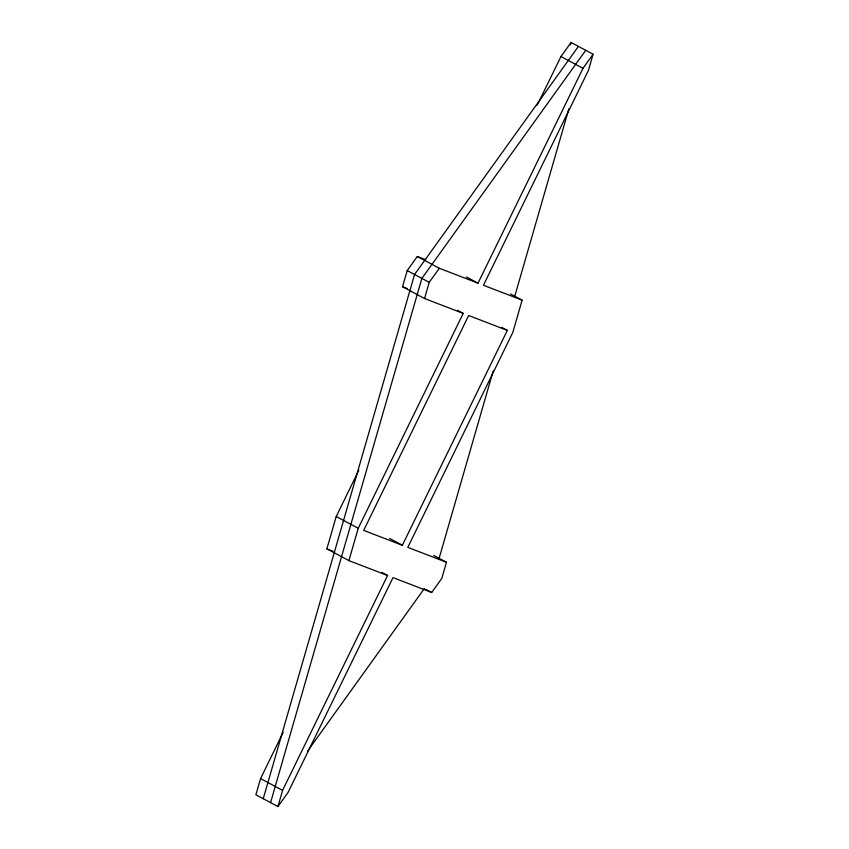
<?xml version="1.0" encoding="UTF-8"?>
<svg xmlns="http://www.w3.org/2000/svg" width="849" height="849" viewBox="0 0 849 849"><rect width="100%" height="100%" fill="white"/><g stroke="black" fill="none" stroke-linecap="round" stroke-linejoin="round"><path stroke-width="1.27" d="M283.184 732.305L260.558 778.607L255.899 794.77L277.92 806.55L288.034 792.478L393.023 577.607L431.695 592.496L441.798 578.424L446.468 562.261L433.722 555.437M277.92 806.55L282.59 790.377L387.579 575.505L348.907 560.616L326.876 548.847L336.215 516.51L358.84 470.208M348.907 560.616L358.236 528.28L463.225 313.408L424.553 298.519L402.532 286.739L407.202 270.576L417.305 256.504L425.763 259.762M263.243 798.707L414.545 274.503L578.434 46.377M270.566 802.623L421.868 278.419L585.757 50.293M424.553 298.519L429.223 282.346L439.336 268.273L478.008 283.173L582.998 68.302L593.101 54.23L571.08 42.45L560.966 56.522L537.184 105.191M570.358 44.933L571.08 42.45M438.859 559.226L493.205 370.917M514.505 297.129L568.862 108.821M510.525 293.956L522.124 300.153L512.785 332.49L407.796 547.361L446.468 562.261M593.101 54.23L588.442 70.393L483.452 285.264L522.124 300.153M507.341 330.399L468.669 315.51L363.68 530.381L402.352 545.27L507.341 330.399L501.547 327.3M307.678 750.972L424.404 588.484M402.532 286.739L407.361 288.607M326.876 548.847L332.925 551.171M560.966 56.522L582.998 68.302M466.409 276.976L478.008 283.173M417.305 256.504L439.336 268.273M407.202 270.576L429.223 282.346M457.431 310.309L463.225 313.408M389.606 538.457L402.352 545.27M336.215 516.51L358.236 528.28M425.901 589.397L431.695 592.496M381.785 572.406L387.579 575.505M260.558 778.607L282.59 790.377"/></g></svg>
